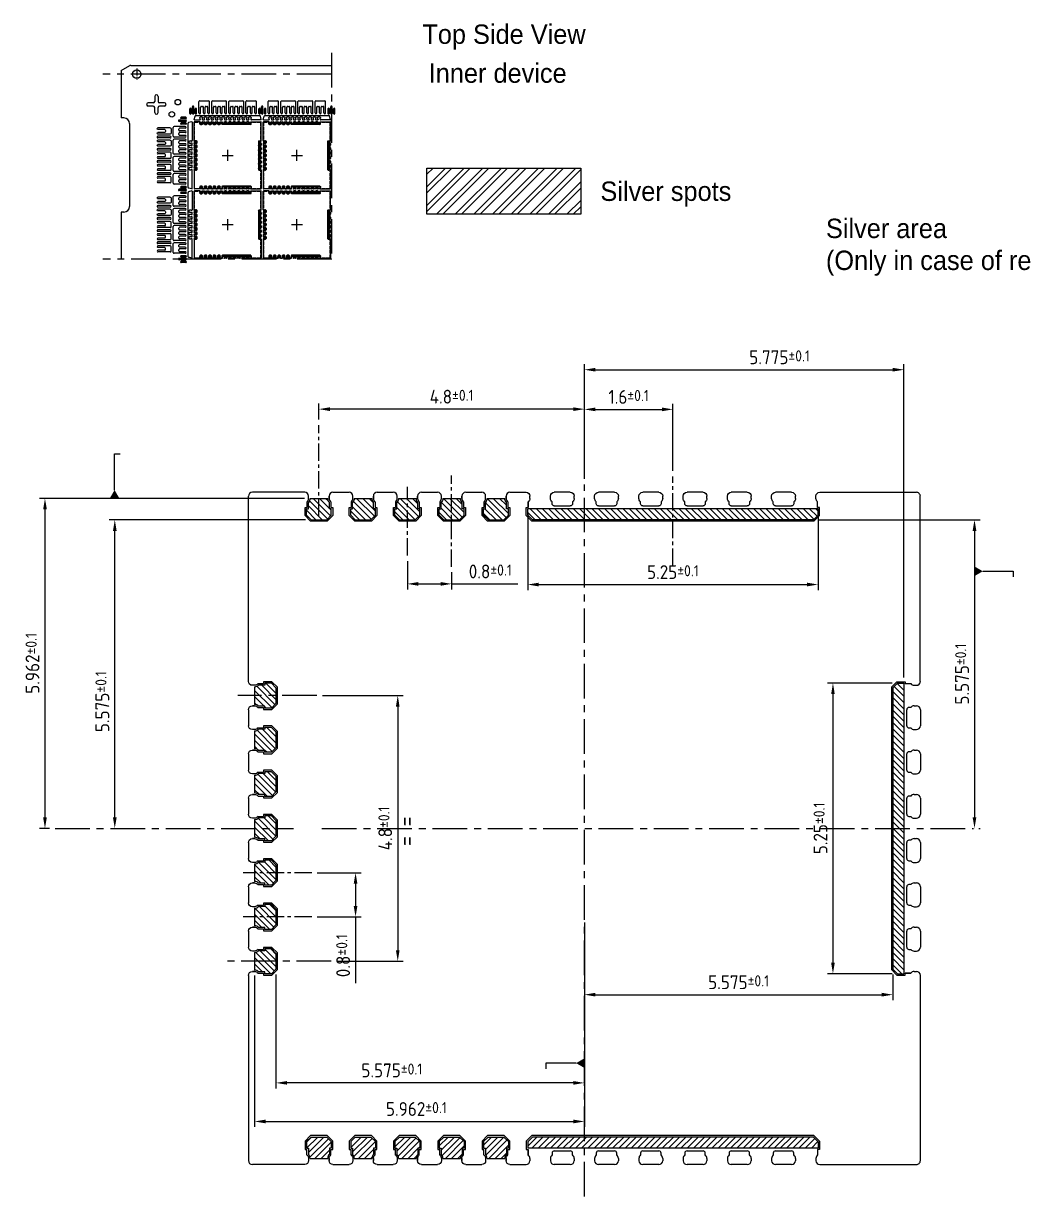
# Model space of a CAD drawing. Extents: x 1080 to 1444, y -13 to 207.
# Drawn here: x 1079.6 to 1260.4, y -13 to 198.9 of the extents above; entities that cross this region are included whole.
import ezdxf
from ezdxf import colors
from ezdxf.entities.mleader import LeaderData, LeaderLine
from ezdxf.math import Vec2, Vec3

# ---------------------------------------------------------------- set-up
doc = ezdxf.new("R2010")
doc.units = 0
for name, pattern in [('AM_ISO02W050', [7.5, 6, -1.5]), ('AXES', [2, 1.25, -0.25, 0.25, -0.25]), ('CONTINU', [0])]:
    doc.linetypes.add(name, pattern=pattern)
for name, color, linetype, lineweight in [('AXIS', 4, 'AXES', 25), ('DIMENSIONS', 3, 'Continuous', 25), ('NOTES', 6, 'CONTINU', 25)]:
    doc.layers.add(name, color=color, linetype=linetype, lineweight=lineweight)
for name, color, linetype in [('bottom leadframe', 7, 'Continuous'), ('leadframe', 7, 'Continuous'), ('mold cavity', 45, 'Continuous'), ('Outline', 6, 'AM_ISO02W050'), ('silver', 9, 'Continuous'), ('top leadframe', 5, 'Continuous')]:
    doc.layers.add(name, color=color, linetype=linetype)
doc.styles.get("Standard").update_dxf_attribs({"font": 'ISOCP.SHX', "bigfont": 'bigfont.shx'})
doc.dimstyles.new('ST standard$0', dxfattribs={"dimtxt": 2.5, "dimasz": 2, "dimexe": 1, "dimexo": 1, "dimgap": 1, "dimtad": 1, "dimdec": 3, "dimdsep": 46, "dimtxsty": 'STANDARD', "dimcen": 0, "dimclrd": 3, "dimclre": 3, "dimclrt": 1, "dimadec": 0, "dimazin": 2, "dimtol": 1, "dimtp": 0.1, "dimtm": 0.1, "dimtfac": 0.8, "dimtdec": 3, "dimtmove": 0, "dimatfit": 3, "dimfxl": 1, "dimtolj": 2, "dimlwd": -1, "dimlwe": -1, "dimarcsym": 1})

# ---------------------------------------------------------------- blocks, each defined once
blk = doc.blocks.new('*D11')
at = {"layer": 'Defpoints', "color": 0, "ltscale": 50, "transparency": 16777216}
for p in [(1222.4, 109.23), (1251.31, 53.48), (1251.52, 53.48)]:
    blk.add_point(p, dxfattribs=at)
at = {"layer": 'DIMENSIONS', "color": 3, "linetype": 'ByBlock', "ltscale": 50, "transparency": 16777216}
for p, q in [((1223.4, 109.23), (1252.52, 109.23)), ((1252.31, 53.48), (1252.52, 53.48))]:
    blk.add_line(p, q, dxfattribs=at)
at = {"layer": 'DIMENSIONS', "color": 3, "ltscale": 50, "transparency": 16777216}
blk.add_line((1251.52, 107.23), (1251.52, 55.48), dxfattribs=at)
for points in [[(1251.18, 107.23), (1251.85, 107.23), (1251.52, 109.23)], [(1251.18, 55.48), (1251.85, 55.48), (1251.52, 53.48)]]:
    blk.add_solid(points, dxfattribs=at)
at = {"layer": 'DIMENSIONS', "color": 1, "ltscale": 50, "transparency": 16777216, "insert": (1249.27, 81.35), "char_height": 2.5, "attachment_point": 5, "rotation": 90}
blk.add_mtext('\\A2;5.575{\\H2;±0.1}', dxfattribs=at)
blk = doc.blocks.new('*D12')
at = {"layer": 'Defpoints', "color": 0, "ltscale": 50, "transparency": 16777216}
for p in [(1096.11, 109.23), (1131.58, 109.23), (1096.11, 53.48)]:
    blk.add_point(p, dxfattribs=at)
at = {"layer": 'DIMENSIONS', "color": 3, "linetype": 'ByBlock', "ltscale": 50, "transparency": 16777216}
blk.add_line((1130.58, 109.23), (1095.11, 109.23), dxfattribs=at)
at = {"layer": 'DIMENSIONS', "color": 3, "ltscale": 50, "transparency": 16777216}
blk.add_line((1096.11, 55.48), (1096.11, 107.23), dxfattribs=at)
for points in [[(1095.78, 107.23), (1096.45, 107.23), (1096.11, 109.23)], [(1095.78, 55.48), (1096.45, 55.48), (1096.11, 53.48)]]:
    blk.add_solid(points, dxfattribs=at)
at = {"layer": 'DIMENSIONS', "color": 1, "ltscale": 50, "transparency": 16777216, "insert": (1093.86, 76.38), "char_height": 2.5, "attachment_point": 5, "rotation": 90}
blk.add_mtext('\\A2;5.575{\\H2;±0.1}', dxfattribs=at)
blk = doc.blocks.new('*D13')
at = {"layer": 'Defpoints', "color": 0, "ltscale": 50, "transparency": 16777216}
for p in [(1238.75, 136.34), (1181, 115.61), (1238.75, 79.73)]:
    blk.add_point(p, dxfattribs=at)
at = {"layer": 'DIMENSIONS', "color": 3, "linetype": 'ByBlock', "ltscale": 50, "transparency": 16777216}
for p, q in [((1181, 116.61), (1181, 137.34)), ((1238.75, 80.73), (1238.75, 137.34))]:
    blk.add_line(p, q, dxfattribs=at)
at = {"layer": 'DIMENSIONS', "color": 3, "ltscale": 50, "transparency": 16777216}
blk.add_line((1183, 136.34), (1236.75, 136.34), dxfattribs=at)
for points in [[(1183, 136.68), (1183, 136.01), (1181, 136.34)], [(1236.75, 136.68), (1236.75, 136.01), (1238.75, 136.34)]]:
    blk.add_solid(points, dxfattribs=at)
at = {"layer": 'DIMENSIONS', "color": 1, "ltscale": 50, "transparency": 16777216, "insert": (1216.28, 138.59), "char_height": 2.5, "attachment_point": 5}
blk.add_mtext('\\A2;5.775{\\H2;±0.1}', dxfattribs=at)
blk = doc.blocks.new('*D14')
at = {"layer": 'Defpoints', "color": 0, "ltscale": 50, "transparency": 16777216}
for p in [(1133, 129.22), (1133, 126.33), (1181, 115.61)]:
    blk.add_point(p, dxfattribs=at)
at = {"layer": 'DIMENSIONS', "color": 3, "linetype": 'ByBlock', "ltscale": 50, "transparency": 16777216}
for p, q in [((1133, 127.33), (1133, 130.22)), ((1181, 116.61), (1181, 130.22))]:
    blk.add_line(p, q, dxfattribs=at)
at = {"layer": 'DIMENSIONS', "color": 3, "ltscale": 50, "transparency": 16777216}
blk.add_line((1179, 129.22), (1135, 129.22), dxfattribs=at)
for points in [[(1135, 129.55), (1135, 128.88), (1133, 129.22)], [(1179, 129.55), (1179, 128.88), (1181, 129.22)]]:
    blk.add_solid(points, dxfattribs=at)
at = {"layer": 'DIMENSIONS', "color": 1, "ltscale": 50, "transparency": 16777216, "insert": (1157, 131.47), "char_height": 2.5, "attachment_point": 5}
blk.add_mtext('\\A2;4.8{\\H2;±0.1}', dxfattribs=at)
blk = doc.blocks.new('*D15')
at = {"layer": 'Defpoints', "color": 0, "ltscale": 50, "transparency": 16777216}
for p in [(1121.38, 27.88), (1181, 26.01), (1181, 0.54)]:
    blk.add_point(p, dxfattribs=at)
at = {"layer": 'DIMENSIONS', "color": 3, "linetype": 'ByBlock', "ltscale": 50, "transparency": 16777216}
for p, q in [((1121.38, 26.88), (1121.38, -0.46)), ((1181, 25.01), (1181, -0.46))]:
    blk.add_line(p, q, dxfattribs=at)
at = {"layer": 'DIMENSIONS', "color": 3, "ltscale": 50, "transparency": 16777216}
blk.add_line((1123.38, 0.54), (1179, 0.54), dxfattribs=at)
for points in [[(1123.38, 0.87), (1123.38, 0.2), (1121.38, 0.54)], [(1179, 0.87), (1179, 0.2), (1181, 0.54)]]:
    blk.add_solid(points, dxfattribs=at)
at = {"layer": 'DIMENSIONS', "color": 1, "ltscale": 50, "transparency": 16777216, "insert": (1150.63, 2.79), "char_height": 2.5, "attachment_point": 5}
blk.add_mtext('\\A2;5.962{\\H2;±0.1}', dxfattribs=at)
blk = doc.blocks.new('*D16')
at = {"layer": 'Defpoints', "color": 0, "ltscale": 50, "transparency": 16777216}
for p in [(1132.63, 77.48), (1135.23, 29.48), (1147.26, 29.48)]:
    blk.add_point(p, dxfattribs=at)
at = {"layer": 'DIMENSIONS', "color": 3, "linetype": 'ByBlock', "ltscale": 50, "transparency": 16777216}
for p, q in [((1133.63, 77.48), (1148.26, 77.48)), ((1136.23, 29.48), (1148.26, 29.48))]:
    blk.add_line(p, q, dxfattribs=at)
at = {"layer": 'DIMENSIONS', "color": 3, "ltscale": 50, "transparency": 16777216}
blk.add_line((1147.26, 75.48), (1147.26, 31.48), dxfattribs=at)
for points in [[(1146.93, 75.48), (1147.59, 75.48), (1147.26, 77.48)], [(1146.93, 31.48), (1147.59, 31.48), (1147.26, 29.48)]]:
    blk.add_solid(points, dxfattribs=at)
at = {"layer": 'DIMENSIONS', "color": 1, "ltscale": 50, "transparency": 16777216, "insert": (1145.01, 53.48), "char_height": 2.5, "attachment_point": 5, "rotation": 90}
blk.add_mtext('\\A2;4.8{\\H2;±0.1}', dxfattribs=at)
blk = doc.blocks.new('_DatumFilled')
at = {"color": 0, "linetype": 'ByBlock'}
blk.add_solid([(0, 0.58), (-1, 0), (0, -0.58)], dxfattribs=at)
blk = doc.blocks.new('*D20')
at = {"layer": 'Defpoints', "color": 0, "ltscale": 50, "transparency": 16777216}
for p in [(1125.25, 28.06), (1181, 29.5), (1125.25, 7.51)]:
    blk.add_point(p, dxfattribs=at)
at = {"layer": 'DIMENSIONS', "color": 3, "linetype": 'ByBlock', "ltscale": 50, "transparency": 16777216}
for p, q in [((1181, 28.5), (1181, 6.51)), ((1125.25, 27.06), (1125.25, 6.51))]:
    blk.add_line(p, q, dxfattribs=at)
at = {"layer": 'DIMENSIONS', "color": 3, "ltscale": 50, "transparency": 16777216}
blk.add_line((1179, 7.51), (1127.25, 7.51), dxfattribs=at)
for points in [[(1127.25, 7.84), (1127.25, 7.18), (1125.25, 7.51)], [(1179, 7.84), (1179, 7.18), (1181, 7.51)]]:
    blk.add_solid(points, dxfattribs=at)
at = {"layer": 'DIMENSIONS', "color": 1, "ltscale": 50, "transparency": 16777216, "insert": (1146.19, 9.76), "char_height": 2.5, "attachment_point": 5}
blk.add_mtext('\\A2;5.575{\\H2;±0.1}', dxfattribs=at)
blk = doc.blocks.new('*D21')
at = {"layer": 'Defpoints', "color": 0, "ltscale": 50, "transparency": 16777216}
for p in [(1170.75, 111.23), (1223.25, 111.23), (1223.25, 97.53)]:
    blk.add_point(p, dxfattribs=at)
at = {"layer": 'DIMENSIONS', "color": 3, "linetype": 'ByBlock', "ltscale": 50, "transparency": 16777216}
for p, q in [((1170.75, 110.23), (1170.75, 96.53)), ((1223.25, 110.23), (1223.25, 96.53))]:
    blk.add_line(p, q, dxfattribs=at)
at = {"layer": 'DIMENSIONS', "color": 3, "ltscale": 50, "transparency": 16777216}
blk.add_line((1172.75, 97.53), (1221.25, 97.53), dxfattribs=at)
for points in [[(1172.75, 97.87), (1172.75, 97.2), (1170.75, 97.53)], [(1221.25, 97.87), (1221.25, 97.2), (1223.25, 97.53)]]:
    blk.add_solid(points, dxfattribs=at)
at = {"layer": 'DIMENSIONS', "color": 1, "ltscale": 50, "transparency": 16777216, "insert": (1197, 99.78), "char_height": 2.5, "attachment_point": 5}
blk.add_mtext('\\A2;5.25{\\H2;±0.1}', dxfattribs=at)
blk = doc.blocks.new('*D22')
at = {"layer": 'Defpoints', "color": 0, "ltscale": 50, "transparency": 16777216}
for p in [(1197, 129.18), (1181, 126.98), (1197, 117.05)]:
    blk.add_point(p, dxfattribs=at)
at = {"layer": 'DIMENSIONS', "color": 3, "linetype": 'ByBlock', "ltscale": 50, "transparency": 16777216}
for p, q in [((1181, 127.98), (1181, 130.18)), ((1197, 118.05), (1197, 130.18))]:
    blk.add_line(p, q, dxfattribs=at)
at = {"layer": 'DIMENSIONS', "color": 3, "ltscale": 50, "transparency": 16777216}
blk.add_line((1183, 129.18), (1195, 129.18), dxfattribs=at)
for points in [[(1183, 129.51), (1183, 128.84), (1181, 129.18)], [(1195, 129.51), (1195, 128.84), (1197, 129.18)]]:
    blk.add_solid(points, dxfattribs=at)
at = {"layer": 'DIMENSIONS', "color": 1, "ltscale": 50, "transparency": 16777216, "insert": (1189, 131.43), "char_height": 2.5, "attachment_point": 5}
blk.add_mtext('\\A2;1.6{\\H2;±0.1}', dxfattribs=at)
blk = doc.blocks.new('*D23')
at = {"layer": 'Defpoints', "color": 0, "ltscale": 50, "transparency": 16777216}
for p in [(1149, 102.77), (1157, 100.74), (1157, 97.65)]:
    blk.add_point(p, dxfattribs=at)
at = {"layer": 'DIMENSIONS', "color": 3, "linetype": 'ByBlock', "ltscale": 50, "transparency": 16777216}
for p, q in [((1149, 101.77), (1149, 96.65)), ((1157, 99.74), (1157, 96.65))]:
    blk.add_line(p, q, dxfattribs=at)
at = {"layer": 'DIMENSIONS', "color": 3, "ltscale": 50, "transparency": 16777216}
for p, q in [((1151, 97.65), (1155, 97.65)), ((1157, 97.65), (1168.98, 97.65))]:
    blk.add_line(p, q, dxfattribs=at)
for points in [[(1151, 97.99), (1151, 97.32), (1149, 97.65)], [(1155, 97.99), (1155, 97.32), (1157, 97.65)]]:
    blk.add_solid(points, dxfattribs=at)
at = {"layer": 'DIMENSIONS', "color": 1, "ltscale": 50, "transparency": 16777216, "insert": (1163.99, 99.9), "char_height": 2.5, "attachment_point": 5}
blk.add_mtext('\\A2;0.8{\\H2;±0.1}', dxfattribs=at)
blk = doc.blocks.new('*D24')
at = {"layer": 'Defpoints', "color": 0, "ltscale": 50, "transparency": 16777216}
for p in [(1131.71, 45.48), (1131.71, 37.48), (1139.64, 37.48)]:
    blk.add_point(p, dxfattribs=at)
at = {"layer": 'DIMENSIONS', "color": 3, "linetype": 'ByBlock', "ltscale": 50, "transparency": 16777216}
for p, q in [((1132.71, 45.48), (1140.64, 45.48)), ((1132.71, 37.48), (1140.64, 37.48))]:
    blk.add_line(p, q, dxfattribs=at)
at = {"layer": 'DIMENSIONS', "color": 3, "ltscale": 50, "transparency": 16777216}
for p, q in [((1139.64, 43.48), (1139.64, 39.48)), ((1139.64, 37.48), (1139.64, 25.5))]:
    blk.add_line(p, q, dxfattribs=at)
for points in [[(1139.3, 43.48), (1139.97, 43.48), (1139.64, 45.48)], [(1139.3, 39.48), (1139.97, 39.48), (1139.64, 37.48)]]:
    blk.add_solid(points, dxfattribs=at)
at = {"layer": 'DIMENSIONS', "color": 1, "ltscale": 50, "transparency": 16777216, "insert": (1137.39, 30.49), "char_height": 2.5, "attachment_point": 5, "rotation": 90}
blk.add_mtext('\\A2;0.8{\\H2;±0.1}', dxfattribs=at)
blk = doc.blocks.new('top fiducial')
at = {"layer": 'top leadframe', "ltscale": 50}
for p, q in [((1.16, 0.12), (-0.06, 0.12)), ((1.16, 0.62), (0.34, 0.62)), ((1.16, 0.38), (0.34, 0.38)), ((1.16, -0.12), (-0.06, -0.12)), ((1.16, -0.38), (0.34, -0.38)), ((1.16, -0.62), (0.34, -0.62))]:
    blk.add_line(p, q, dxfattribs=at)
for centre, start, end in [((-0.06, 0), 90, 270), ((0.34, 0.5), 90, 270), ((1.16, 0.5), 270, 90), ((1.16, 0), 270, 90), ((0.34, -0.5), 90, 270), ((1.16, -0.5), 270, 90)]:
    blk.add_arc(centre, 0.125, start, end, dxfattribs=at)
blk = doc.blocks.new('12x12 outline')
at = {"layer": 'AXIS', "ltscale": 50}
for p, q in [((0, -1.05), (0, 0.95)), ((-1, -0.05), (1, -0.05))]:
    blk.add_line(p, q, dxfattribs=at)
at = {"layer": 'Outline', "ltscale": 0.1}
for p, q in [((-6, -6.05), (-6, 5.95)), ((-6, 5.95), (6, 5.95)), ((6, -6.05), (6, 5.95)), ((-6, -6.05), (6, -6.05))]:
    blk.add_line(p, q, dxfattribs=at)
at = {"layer": 'top leadframe', "ltscale": 50}
blk.add_line((0, -0.05), (0, -0.05), dxfattribs=at)
blk = doc.blocks.new('external slots vertical A')
at = {"layer": 'top leadframe'}
for p, q in [((0, -1.2), (0, 1.2)), ((2.17, 1.35), (0.15, 1.35)), ((1, 0.7), (1, 0.9)), ((1, -0.1), (1, 0.1)), ((2.17, 1.05), (1.15, 1.05)), ((2.17, 0.55), (1.15, 0.55)), ((2.17, 0.25), (1.15, 0.25)), ((2.17, -1.35), (0.15, -1.35)), ((1, -0.9), (1, -0.7)), ((2.17, -0.25), (1.15, -0.25)), ((2.17, -0.55), (1.15, -0.55)), ((2.17, -1.05), (1.15, -1.05))]:
    blk.add_line(p, q, dxfattribs=at)
for centre, start, end in [((0.15, 1.2), 90, 180), ((1.15, 0.9), 90, 180), ((1.15, 0.7), 180, 270), ((1.15, 0.1), 90, 180), ((2.17, 1.2), 270, 90), ((2.17, 0.4), 270, 90), ((0.15, -1.2), 180, 270), ((1.15, -0.1), 180, 270), ((1.15, -0.7), 90, 180), ((1.15, -0.9), 180, 270), ((2.17, -0.4), 270, 90), ((2.17, -1.2), 270, 90)]:
    blk.add_arc(centre, 0.15, start, end, dxfattribs=at)
blk = doc.blocks.new('lead top horizhontal small')
at = {"layer": 'top leadframe'}
for p, q in [((-0.8, 0), (0.8, 0)), ((-0.95, -2.175), (-0.95, -0.15)), ((-0.65, -2.175), (-0.65, -1.15)), ((-0.5, -1), (-0.3, -1)), ((-0.15, -2.175), (-0.15, -1.15)), ((0.15, -2.175), (0.15, -1.15)), ((0.3, -1), (0.5, -1)), ((0.65, -2.175), (0.65, -1.15)), ((0.95, -2.175), (0.95, -0.15))]:
    blk.add_line(p, q, dxfattribs=at)
for centre, start, end in [((-0.8, -0.15), 90, 180), ((0.8, -0.15), 0, 90), ((-0.5, -1.15), 90, 180), ((-0.3, -1.15), 360, 90), ((0.3, -1.15), 90, 180), ((0.5, -1.15), 0, 90), ((-0.8, -2.175), 180, 0), ((0, -2.175), 180, 0), ((0.8, -2.175), 180, 0)]:
    blk.add_arc(centre, 0.15, start, end, dxfattribs=at)
blk = doc.blocks.new('lead top horizhontal new A')
at = {"layer": 'leadframe', "xscale": -1, "rotation": 180}
for p in [(-29.5, 6.7), (-21, 6.7)]:
    blk.add_blockref('lead top horizhontal small', p, dxfattribs=at)
at = {"layer": 'top leadframe', "ltscale": 50, "xscale": -1, "rotation": 270}
for p in [(-26.8, 6.7), (-23.7, 6.7)]:
    blk.add_blockref('external slots vertical A', p, dxfattribs=at)
blk = doc.blocks.new('lead top new 1')
at = {"layer": 'top leadframe', "ltscale": 50}
for p, q in [((0.01, 0.42), (0.11, 0.52)), ((0.01, 0.27), (0.01, 0.42)), ((0.05, 0.27), (0.01, 0.27)), ((0.05, 0.17), (0.05, 0.27)), ((0.08, 0.11), (0.08, 0.08)), ((0.11, 0.52), (0.41, 0.52)), ((0.41, 0.52), (0.51, 0.42)), ((0.45, 0.11), (0.45, 0.08)), ((0.48, 0.17), (0.48, 0.27)), ((0.51, 0.27), (0.48, 0.27)), ((0.51, 0.42), (0.51, 0.27))]:
    blk.add_line(p, q, dxfattribs=at)
for centre, start, end in [((0, 0.08), 270, 0), ((0, 0.11), 0, 51.3178), ((0.53, 0.11), 128.6822, 180), ((0.53, 0.08), 180, 270)]:
    blk.add_arc(centre, 0.08, start, end, dxfattribs=at)
blk = doc.blocks.new('lead top horizhontal 12x12')
at = {"layer": 'top leadframe', "ltscale": 50}
for p, q in [((-5.81, 0), (5.81, 0)), ((-6.02, -0.75), (-5.06, -0.75)), ((-4.53, -0.75), (-4.26, -0.75)), ((-3.73, -0.75), (-3.46, -0.75)), ((-2.93, -0.75), (-2.66, -0.75)), ((-2.13, -0.75), (-1.86, -0.75)), ((-1.33, -0.75), (-1.06, -0.75)), ((-0.53, -0.75), (-0.26, -0.75)), ((0.27, -0.75), (0.54, -0.75)), ((1.07, -0.75), (1.34, -0.75)), ((1.87, -0.75), (2.14, -0.75)), ((2.67, -0.75), (2.94, -0.75)), ((3.47, -0.75), (3.74, -0.75)), ((6.02, -0.75), (4.27, -0.75))]:
    blk.add_line(p, q, dxfattribs=at)
at = {"layer": 'top leadframe'}
for p, q in [((-6.07, -0.68), (-5.91, -0.07)), ((6.07, -0.68), (5.91, -0.07))]:
    blk.add_line(p, q, dxfattribs=at)
for centre, radius, start, end in [((-5.81, -0.1), 0.1, 90, 165), ((5.81, -0.1), 0.1, 15, 90), ((-6.02, -0.7), 0.05, 165, 270), ((6.02, -0.7), 0.05, 270, 15)]:
    blk.add_arc(centre, radius, start, end, dxfattribs=at)
at = {"layer": 'leadframe', "ltscale": 50}
for p in [(-5.06, -0.75), (-4.26, -0.75)]:
    blk.add_blockref('lead top new 1', p, dxfattribs=at)
at = {"layer": 'top leadframe', "ltscale": 50}
for p in [(-3.46, -0.75), (-2.66, -0.75), (-1.86, -0.75), (-1.06, -0.75), (-0.26, -0.75), (0.54, -0.75), (1.34, -0.75), (2.14, -0.75), (2.94, -0.75), (3.74, -0.75)]:
    blk.add_blockref('lead top new 1', p, dxfattribs=at)
blk = doc.blocks.new('external slots vertical B')
at = {"layer": 'NOTES'}
blk.add_line((-0.15, 0.55), (-2.375, 0.55), dxfattribs=at)
at = {"layer": 'top leadframe'}
for p, q in [((-0.15, 0.55), (-2.375, 0.55)), ((-1.15, 0.25), (-2.375, 0.25)), ((-1, -0.1), (-1, 0.1)), ((0, -0.4), (0, 0.4)), ((-1.15, -0.25), (-2.375, -0.25)), ((-0.15, -0.55), (-2.375, -0.55))]:
    blk.add_line(p, q, dxfattribs=at)
for centre, start, end in [((-2.375, 0.4), 90, 270), ((-1.15, 0.1), 0, 90), ((-0.15, 0.4), 0, 90), ((-2.375, -0.4), 90, 270), ((-1.15, -0.1), 270, 0), ((-0.15, -0.4), 270, 0)]:
    blk.add_arc(centre, 0.15, start, end, dxfattribs=at)
blk = doc.blocks.new('external slots vertical C')
at = {"layer": 'top leadframe'}
for p, q in [((-0.15, 0.19), (-2.38, 0.19)), ((-0.15, -0.11), (-2.38, -0.11))]:
    blk.add_line(p, q, dxfattribs=at)
for centre, start, end in [((-2.38, 0.04), 90, 270), ((-0.15, 0.04), 270, 90)]:
    blk.add_arc(centre, 0.15, start, end, dxfattribs=at)
blk = doc.blocks.new('external slots vertical')
at = {"layer": 'AXIS', "xscale": -1, "rotation": 180}
for p in [(-37.79, 124.5), (-37.79, 122.3)]:
    blk.add_blockref('external slots vertical B', p, dxfattribs=at)
at = {"layer": 'AXIS'}
for name, p in [('external slots vertical C', (-37.79, 123.36)), ('external slots vertical A', (-37.39, 121.65)), ('external slots vertical C', (-37.79, 121.16)), ('external slots vertical B', (-37.79, 120.1)), ('external slots vertical C', (-37.79, 118.96)), ('external slots vertical A', (-37.39, 118.55)), ('external slots vertical B', (-37.79, 117.9)), ('external slots vertical C', (-37.79, 116.76)), ('external slots vertical B', (-37.79, 115.7))]:
    blk.add_blockref(name, p, dxfattribs=at)
at = {"layer": 'leadframe', "ltscale": 50, "rotation": 90}
for p in [(-37.39, 124.35), (-37.39, 115.85)]:
    blk.add_blockref('lead top horizhontal small', p, dxfattribs=at)
blk = doc.blocks.new('leadframe top 12x12 vertical')
at = {"layer": 'top leadframe', "ltscale": 50}
for p, q in [((0, -5.81), (0, 5.81)), ((0.75, 6.02), (0.75, 2.67)), ((0.75, 1.87), (0.75, 2.14)), ((0.75, 1.07), (0.75, 1.34)), ((0.75, 0.27), (0.75, 0.54)), ((0.75, -0.53), (0.75, -0.26)), ((0.75, -1.33), (0.75, -1.06)), ((0.75, -2.13), (0.75, -1.86)), ((0.75, -6.02), (0.75, -2.66))]:
    blk.add_line(p, q, dxfattribs=at)
at = {"layer": 'top leadframe'}
for p, q in [((0.68, 6.07), (0.07, 5.91)), ((0.68, -6.07), (0.07, -5.91))]:
    blk.add_line(p, q, dxfattribs=at)
for centre, radius, start, end in [((0.1, 5.81), 0.1, 105, 180), ((0.7, 6.02), 0.05, 0, 105), ((0.1, -5.81), 0.1, 180, 255), ((0.7, -6.02), 0.05, 255, 360)]:
    blk.add_arc(centre, radius, start, end, dxfattribs=at)
at = {"layer": 'top leadframe', "ltscale": 50, "rotation": 90.00000000000003}
for p in [(0.75, 2.14), (0.75, 1.34), (0.75, 0.54), (0.75, -0.26), (0.75, -1.06), (0.75, -1.86), (0.75, -2.66)]:
    blk.add_blockref('lead top new 1', p, dxfattribs=at)
blk = doc.blocks.new('lead top new 1 hor')
at = {"layer": 'bottom leadframe', "ltscale": 50}
for p, q in [((-0.072, 0.08), (-0.111, 0.08)), ((-0.111, 0.08), (-0.08, 0.08))]:
    blk.add_line(p, q, dxfattribs=at)
blk.add_arc((-0.111, 0), 0.08, 90, 141.3178, dxfattribs=at)
at = {"layer": 'top leadframe', "ltscale": 50}
for p, q in [((-0.523, 0.415), (-0.423, 0.515)), ((-0.423, 0.515), (-0.273, 0.515)), ((-0.273, 0.515), (-0.273, 0.48)), ((-0.173, 0.48), (-0.273, 0.48)), ((-0.111, 0.45), (-0.071, 0.45)), ((-0.523, 0.115), (-0.523, 0.415)), ((-0.423, 0.015), (-0.523, 0.115)), ((-0.273, 0.015), (-0.423, 0.015)), ((-0.173, 0.05), (-0.273, 0.05)), ((-0.273, 0.05), (-0.273, 0.015)), ((-0.111, 0.08), (-0.071, 0.08))]:
    blk.add_line(p, q, dxfattribs=at)
for centre, radius, start, end in [((-0.111, 0.53), 0.08, 218.6822, 270), ((-0.071, 0.52), 0.07, 270, 0), ((-0.111, 0), 0.08, 90, 141.3178), ((-0.071, 0.01), 0.07, 0, 90)]:
    blk.add_arc(centre, radius, start, end, dxfattribs=at)
blk = doc.blocks.new('silver on lead')
at = {"layer": 'silver', "ltscale": 50}
h = blk.add_hatch(dxfattribs=at)
h.set_pattern_fill('ANSI31', color=256, scale=0.025)
h.set_pattern_definition([(45, (1182.793325, -72.55297), (-0.056126601, 0.056126601), [])])
h.paths.add_polyline_path([(0.225, -0.108), (0.142, -0.025), (-0.142, -0.025), (-0.225, -0.108), (-0.225, -0.225), (-0.19, -0.225), (-0.19, -0.339, -0.196262), (-0.16, -0.412), (0.16, -0.412, -0.196262), (0.19, -0.339), (0.19, -0.225), (0.225, -0.225)])
for p, q in [((-0.142, -0.025), (-0.225, -0.108)), ((-0.225, -0.108), (-0.225, -0.225)), ((-0.142, -0.025), (0.142, -0.025)), ((0.142, -0.025), (0.225, -0.108)), ((0.225, -0.108), (0.225, -0.225)), ((-0.225, -0.225), (-0.19, -0.225)), ((-0.19, -0.225), (-0.19, -0.339)), ((-0.16, -0.412), (0.16, -0.412)), ((0.225, -0.225), (0.19, -0.225)), ((0.19, -0.225), (0.19, -0.339))]:
    blk.add_line(p, q, dxfattribs=at)
for centre, start, end in [((-0.265, -0.412), 0, 44.4153), ((0.265, -0.412), 135.5847, 180)]:
    blk.add_arc(centre, 0.105, start, end, dxfattribs=at)
blk = doc.blocks.new('power bar')
at = {"layer": 'leadframe', "ltscale": 50}
h = blk.add_hatch(dxfattribs=at)
h.set_pattern_fill('ANSI31', color=256, scale=0.025)
h.set_pattern_definition([(45, (178.85192, -110.24927), (-0.0561266, 0.0561266), [])])
h.paths.add_polyline_path([(2.625, -0.11), (2.54, -0.025), (-2.54, -0.025), (-2.625, -0.11), (-2.625, -0.225), (2.625, -0.225)])
for p, q in [((-2.54, -0.025), (-2.625, -0.11)), ((-2.625, -0.11), (-2.625, -0.225)), ((2.54, -0.025), (-2.54, -0.025)), ((2.54, -0.025), (2.625, -0.11)), ((2.625, -0.11), (2.625, -0.225)), ((2.625, -0.225), (-2.625, -0.225))]:
    blk.add_line(p, q, dxfattribs=at)
at = {"layer": 'top leadframe', "ltscale": 50}
for p, q in [((-2.55, 0), (-2.65, -0.1)), ((2.55, 0), (-2.55, 0)), ((2.55, 0), (2.65, -0.1)), ((-2.65, -0.1), (-2.65, -0.25)), ((2.65, -0.1), (2.65, -0.25)), ((-2.65, -0.25), (-2.615, -0.25)), ((-2.65, -0.25), (-2.615, -0.25)), ((-2.65, -0.25), (-2.615, -0.25)), ((-2.615, -0.35), (-2.615, -0.25)), ((-2.615, -0.25), (-2.615, -0.35)), ((-2.585, -0.412, 0), (-2.585, -0.443, 0)), ((-2.585, -0.412), (-2.585, -0.453)), ((-2.215, -0.413), (-2.215, -0.453)), ((-2.185, -0.316), (-2.185, -0.35)), ((-2.145, -0.276), (-1.855, -0.276)), ((-1.815, -0.35), (-1.815, -0.316)), ((-1.785, -0.412, 0), (-1.785, -0.443, 0)), ((-1.785, -0.413), (-1.785, -0.453)), ((-1.415, -0.413), (-1.415, -0.453)), ((-1.385, -0.316), (-1.385, -0.35)), ((-1.345, -0.276), (-1.055, -0.276)), ((-1.015, -0.35), (-1.015, -0.316)), ((-0.985, -0.412, 0), (-0.985, -0.443, 0)), ((-0.985, -0.413), (-0.985, -0.453)), ((-0.615, -0.413), (-0.615, -0.453)), ((-0.585, -0.316), (-0.585, -0.35)), ((-0.545, -0.276), (-0.255, -0.276)), ((-0.215, -0.35), (-0.215, -0.316)), ((-0.185, -0.412, 0), (-0.185, -0.443, 0)), ((-0.185, -0.413), (-0.185, -0.453)), ((0.185, -0.413), (0.185, -0.453)), ((0.215, -0.316), (0.215, -0.35)), ((0.255, -0.276), (0.545, -0.276)), ((0.585, -0.35), (0.585, -0.316)), ((0.615, -0.412, 0), (0.615, -0.443, 0)), ((0.615, -0.413), (0.615, -0.453)), ((0.985, -0.413), (0.985, -0.453)), ((1.015, -0.316), (1.015, -0.35)), ((1.055, -0.276), (1.345, -0.276)), ((1.385, -0.35), (1.385, -0.316)), ((1.415, -0.412, 0), (1.415, -0.443, 0)), ((1.415, -0.413), (1.415, -0.453)), ((1.785, -0.413), (1.785, -0.453)), ((1.815, -0.316), (1.815, -0.35)), ((1.855, -0.276), (2.145, -0.276)), ((2.185, -0.35), (2.185, -0.316)), ((2.215, -0.412, 0), (2.215, -0.443, 0)), ((2.215, -0.413), (2.215, -0.453)), ((2.585, -0.412), (2.585, -0.453, 0)), ((2.65, -0.25), (2.615, -0.25)), ((2.65, -0.25), (2.615, -0.25)), ((2.615, -0.25), (2.615, -0.35)), ((-1.855, -0.523), (-2.145, -0.523)), ((-1.055, -0.523), (-1.345, -0.523)), ((-0.255, -0.523), (-0.545, -0.523)), ((0.545, -0.523), (0.255, -0.523)), ((1.345, -0.523), (1.055, -0.523)), ((2.145, -0.523), (1.855, -0.523))]:
    blk.add_line(p, q, dxfattribs=at)
for centre, radius, start, end in [((-2.665, -0.412), 0.08, 0, 51.3178), ((-2.135, -0.412), 0.08, 128.6822, 180), ((-2.145, -0.316), 0.04, 90, 180), ((-1.855, -0.316), 0.04, 0, 90), ((-1.865, -0.412, 0), 0.08, 0, 51.3178), ((-1.335, -0.412), 0.08, 128.6822, 180), ((-1.345, -0.316), 0.04, 90, 180), ((-1.055, -0.316), 0.04, 0, 90), ((-1.065, -0.412, 0), 0.08, 0, 51.3178), ((-0.535, -0.412), 0.08, 128.6822, 180), ((-0.545, -0.316), 0.04, 90, 180), ((-0.255, -0.316), 0.04, 0, 90), ((-0.265, -0.412, 0), 0.08, 0, 51.3178), ((0.265, -0.412), 0.08, 128.6822, 180), ((0.255, -0.316), 0.04, 90, 180), ((0.545, -0.316), 0.04, 0, 90), ((0.535, -0.412, 0), 0.08, 0, 51.3178), ((1.065, -0.412), 0.08, 128.6822, 180), ((1.055, -0.316), 0.04, 90, 180), ((1.345, -0.316), 0.04, 0, 90), ((1.335, -0.412, 0), 0.08, 0, 51.3178), ((1.865, -0.412), 0.08, 128.6822, 180), ((1.855, -0.316), 0.04, 90, 180), ((2.145, -0.316), 0.04, 0, 90), ((2.135, -0.412, 0), 0.08, 0, 51.3178), ((2.665, -0.412), 0.08, 128.6822, 180), ((-2.655, -0.453), 0.07, 270, 0), ((-2.145, -0.453), 0.07, 180, 270), ((-1.855, -0.453), 0.07, 270, 0), ((-1.345, -0.453), 0.07, 180, 270), ((-1.055, -0.453), 0.07, 270, 0), ((-0.545, -0.453), 0.07, 180, 270), ((-0.255, -0.453), 0.07, 270, 0), ((0.255, -0.453), 0.07, 180, 270), ((0.545, -0.453), 0.07, 270, 0), ((1.055, -0.453), 0.07, 180, 270), ((1.345, -0.453), 0.07, 270, 0), ((1.855, -0.453), 0.07, 180, 270), ((2.145, -0.453), 0.07, 270, 0), ((2.655, -0.453), 0.07, 180, 270)]:
    blk.add_arc(centre, radius, start, end, dxfattribs=at)
blk = doc.blocks.new('leadframe top 12x12')
at = {"layer": 'top leadframe', "ltscale": 50}
for p, q in [((-6.073, 2.655), (-6.073, 6.001)), ((-5.055, 6.072), (-6.001, 6.072)), ((-4.545, 6.072), (-4.255, 6.072)), ((-3.745, 6.072), (-3.455, 6.072)), ((-2.945, 6.072), (-2.655, 6.072)), ((-2.145, 6.072), (-1.855, 6.072)), ((-1.345, 6.072), (-1.055, 6.072)), ((4.255, 6.072), (6, 6.072)), ((6.072, 2.655), (6.072, 6)), ((-6.073, 2.145), (-6.073, 1.855)), ((-6.073, 1.345), (-6.073, 1.055)), ((-6.073, 0.545), (-6.073, 0.255)), ((-6.073, -0.255), (-6.073, -0.545)), ((-6.073, -1.055), (-6.073, -1.345)), ((-6.073, -1.855), (-6.073, -2.145)), ((-6.073, -2.655), (-6.073, -6.001)), ((6.072, -2.655), (6.072, -6)), ((-5.055, -6.073), (-6.001, -6.073)), ((-4.545, -6.073), (-4.255, -6.073)), ((-3.745, -6.073), (-3.455, -6.073)), ((-2.945, -6.073), (-2.655, -6.073)), ((-2.145, -6.073), (-1.855, -6.073)), ((-1.345, -6.073), (-1.055, -6.073)), ((4.255, -6.073), (6, -6.073))]:
    blk.add_line(p, q, dxfattribs=at)
for centre, start, end in [((-6, 6), 90, 180), ((6, 6), 359.9691, 90.0309), ((-6, -6), 180, 270), ((6, -6), 269.9691, 0.0309)]:
    blk.add_arc(centre, 0.0725, start, end, dxfattribs=at)
at = {"layer": 'AXIS', "rotation": 90}
for p in [(-4.535, 6.073), (-3.735, 6.073), (-2.935, 6.073), (-2.135, 6.073), (-1.335, 6.073)]:
    blk.add_blockref('lead top new 1 hor', p, dxfattribs=at)
at = {"layer": 'AXIS', "xscale": -1}
for p in [(-6.073, 2.135), (-6.073, 1.335), (-6.073, 0.535), (-6.073, -0.265), (-6.073, -1.065), (-6.073, -1.865), (-6.073, -2.665)]:
    blk.add_blockref('lead top new 1 hor', p, dxfattribs=at)
at = {"layer": 'AXIS', "xscale": -1.000000000000003, "rotation": 90}
for p in [(-4.535, -6.073), (-3.735, -6.073), (-2.935, -6.073), (-2.135, -6.073), (-1.335, -6.073)]:
    blk.add_blockref('lead top new 1 hor', p, dxfattribs=at)
at = {"layer": 'silver', "xscale": -1, "rotation": 180}
for p in [(-4.8, 5.55), (-4, 5.55), (-3.2, 5.55), (-2.4, 5.55), (-1.6, 5.55)]:
    blk.add_blockref('silver on lead', p, dxfattribs=at)
at = {"layer": 'silver', "rotation": 270}
for p in [(-5.55, 2.4), (-5.55, 1.6), (-5.55, 0.8), (-5.55, 0), (-5.55, -0.8), (-5.55, -1.6), (-5.55, -2.4)]:
    blk.add_blockref('silver on lead', p, dxfattribs=at)
at = {"layer": 'silver'}
for p in [(-4.8, -5.55), (-4, -5.55), (-3.2, -5.55), (-2.4, -5.55), (-1.6, -5.55)]:
    blk.add_blockref('silver on lead', p, dxfattribs=at)
at = {"layer": 'top leadframe', "xscale": -1, "rotation": 180}
blk.add_blockref('power bar', (1.6, 5.55), dxfattribs=at)
at = {"layer": 'top leadframe', "rotation": 90}
blk.add_blockref('power bar', (5.55, 0), dxfattribs=at)
at = {"layer": 'top leadframe'}
blk.add_blockref('power bar', (1.6, -5.55), dxfattribs=at)
blk = doc.blocks.new('top external slot corner')
at = {"layer": 'top leadframe'}
for p, q in [((-0.55, -1.5125), (-1.4625, -1.5125)), ((-0.55, -2.1125), (-1.4625, -2.1125)), ((-0.3, -0.35), (-0.3, -1.2625)), ((0.3, -0.35), (0.3, -1.2625)), ((1.4625, -1.5125), (0.55, -1.5125)), ((1.4625, -2.1125), (0.55, -2.1125)), ((-0.3, -3.275), (-0.3, -2.3625)), ((0.3, -3.275), (0.3, -2.3625))]:
    blk.add_line(p, q, dxfattribs=at)
for centre, radius, start, end in [((-1.4625, -1.8125), 0.3, 90, 270), ((-0.55, -1.2625), 0.25, 270, 0), ((-0.55, -2.3625), 0.25, 360, 90), ((0, -0.35), 0.3, 0, 180), ((0.55, -1.2625), 0.25, 180, 270), ((0.55, -2.3625), 0.25, 90, 180), ((1.4625, -1.8125), 0.3, 270, 90), ((0, -3.275), 0.3, 180, 0)]:
    blk.add_arc(centre, radius, start, end, dxfattribs=at)
blk = doc.blocks.new('top leadframe corner')
blk.add_circle((0, 0), 0.775)
at = {"layer": 'AXIS', "ltscale": 5}
for p, q in [((35.2, 3.84), (35.2, -33.53)), ((35.2, 0), (-6.13, 0)), ((35.26, -33.41), (-6.13, -33.41))]:
    blk.add_line(p, q, dxfattribs=at)
at = {"layer": 'AXIS'}
blk.add_line((0, 1.04), (0, -1.04), dxfattribs=at)
at = {"layer": 'leadframe', "ltscale": 50}
for p in [(-2.8, 0.69), (-1.07, 1.59)]:
    blk.add_line(p, (-1.24, 1.59), dxfattribs=at)
at = {"layer": 'leadframe'}
for p, q in [((-2.8, 0.69), (-2.8, -7.91)), ((-1.07, 1.59), (35.2, 1.59)), ((-2.3, -7.91), (-2.8, -7.91)), ((-1.3, -8.91), (-1.3, -23.91)), ((-2.3, -24.91), (-2.8, -24.91)), ((-2.8, -24.91), (-2.8, -33.41))]:
    blk.add_line(p, q, dxfattribs=at)
for centre, start, end in [((-2.3, -8.91), 0, 90), ((-2.3, -23.91), 270, 0)]:
    blk.add_arc(centre, 1, start, end, dxfattribs=at)
at = {"layer": 'top leadframe', "ltscale": 50}
for centre in [(7.43, -5.05), (6.34, -7.25)]:
    blk.add_circle(centre, 0.5, dxfattribs=at)
at = {"layer": 'bottom leadframe', "ltscale": 50}
for name, p in [('top external slot corner', (3.55, -3.65)), ('top fiducial', (7.72, -8.41)), ('top fiducial', (7.72, -20.91)), ('top fiducial', (7.72, -33.41))]:
    blk.add_blockref(name, p, dxfattribs=at)
at = {"layer": 'bottom leadframe', "ltscale": 50, "rotation": 270}
for p in [(10.2, -5.93), (22.7, -5.93), (35.2, -5.93)]:
    blk.add_blockref('top fiducial', p, dxfattribs=at)
at = {"layer": 'leadframe'}
for name, p in [('lead top horizhontal 12x12', (16.45, -7.49)), ('lead top horizhontal 12x12', (28.95, -7.49)), ('leadframe top 12x12 vertical', (9.28, -14.66)), ('leadframe top 12x12', (16.45, -14.66)), ('leadframe top 12x12', (28.95, -14.66)), ('leadframe top 12x12 vertical', (9.28, -27.16)), ('leadframe top 12x12', (16.45, -27.16)), ('leadframe top 12x12', (28.95, -27.16))]:
    blk.add_blockref(name, p, dxfattribs=at)
at = {"layer": 'leadframe', "ltscale": 50}
for p in [(16.45, -14.61), (28.95, -14.61), (16.45, -27.11), (28.95, -27.11)]:
    blk.add_blockref('12x12 outline', p, dxfattribs=at)
at = {"layer": 'top leadframe', "xscale": -1, "rotation": 180}
for p in [(41.7, 1.89), (54.2, 1.89)]:
    blk.add_blockref('lead top horizhontal new A', p, dxfattribs=at)
at = {"layer": 'top leadframe'}
for p in [(44, -134.76), (44, -147.26)]:
    blk.add_blockref('external slots vertical', p, dxfattribs=at)
blk = doc.blocks.new('*D32')
at = {"layer": 'Defpoints', "color": 0, "ltscale": 50, "transparency": 16777216}
for p in [(1131.4, 113.1), (1083.49, 53.48), (1085.33, 53.48)]:
    blk.add_point(p, dxfattribs=at)
at = {"layer": 'DIMENSIONS', "color": 3, "linetype": 'ByBlock', "ltscale": 50, "transparency": 16777216}
for p, q in [((1130.4, 113.1), (1082.49, 113.1)), ((1084.33, 53.48), (1082.49, 53.48))]:
    blk.add_line(p, q, dxfattribs=at)
at = {"layer": 'DIMENSIONS', "color": 3, "ltscale": 50, "transparency": 16777216}
blk.add_line((1083.49, 111.1), (1083.49, 55.48), dxfattribs=at)
for points in [[(1083.16, 111.1), (1083.83, 111.1), (1083.49, 113.1)], [(1083.16, 55.48), (1083.83, 55.48), (1083.49, 53.48)]]:
    blk.add_solid(points, dxfattribs=at)
at = {"layer": 'DIMENSIONS', "color": 1, "ltscale": 50, "transparency": 16777216, "insert": (1081.24, 83.29), "char_height": 2.5, "attachment_point": 5, "rotation": 90}
blk.add_mtext('\\A2;5.962{\\H2;±0.1}', dxfattribs=at)
blk = doc.blocks.new('*D33')
at = {"layer": 'Defpoints', "color": 0, "ltscale": 50, "transparency": 16777216}
for p in [(1237.61, 79.73), (1225.93, 27.23), (1237.61, 27.23)]:
    blk.add_point(p, dxfattribs=at)
at = {"layer": 'DIMENSIONS', "color": 3, "linetype": 'ByBlock', "ltscale": 50, "transparency": 16777216}
for p, q in [((1236.61, 79.73), (1224.93, 79.73)), ((1236.61, 27.23), (1224.93, 27.23))]:
    blk.add_line(p, q, dxfattribs=at)
at = {"layer": 'DIMENSIONS', "color": 3, "ltscale": 50, "transparency": 16777216}
blk.add_line((1225.93, 77.73), (1225.93, 29.23), dxfattribs=at)
for points in [[(1225.6, 77.73), (1226.26, 77.73), (1225.93, 79.73)], [(1225.6, 29.23), (1226.26, 29.23), (1225.93, 27.23)]]:
    blk.add_solid(points, dxfattribs=at)
at = {"layer": 'DIMENSIONS', "color": 1, "ltscale": 50, "transparency": 16777216, "insert": (1223.68, 53.48), "char_height": 2.5, "attachment_point": 5, "rotation": 90}
blk.add_mtext('\\A2;5.25{\\H2;±0.1}', dxfattribs=at)
blk = doc.blocks.new('*D34')
at = {"layer": 'Defpoints', "color": 0, "ltscale": 50, "transparency": 16777216}
for p in [(1181, 37.46), (1236.75, 28.08), (1236.75, 23.44)]:
    blk.add_point(p, dxfattribs=at)
at = {"layer": 'DIMENSIONS', "color": 3, "linetype": 'ByBlock', "ltscale": 50, "transparency": 16777216}
for p, q in [((1181, 36.46), (1181, 22.44)), ((1236.75, 27.08), (1236.75, 22.44))]:
    blk.add_line(p, q, dxfattribs=at)
at = {"layer": 'DIMENSIONS', "color": 3, "ltscale": 50, "transparency": 16777216}
blk.add_line((1183, 23.44), (1234.75, 23.44), dxfattribs=at)
for points in [[(1183, 23.78), (1183, 23.11), (1181, 23.44)], [(1234.75, 23.78), (1234.75, 23.11), (1236.75, 23.44)]]:
    blk.add_solid(points, dxfattribs=at)
at = {"layer": 'DIMENSIONS', "color": 1, "ltscale": 50, "transparency": 16777216, "insert": (1208.88, 25.69), "char_height": 2.5, "attachment_point": 5}
blk.add_mtext('\\A2;5.575{\\H2;±0.1}', dxfattribs=at)

msp = doc.modelspace()

# ---------------------------------------------------------------- hatches: boundary and pattern name
at = {"layer": 'silver'}
h = msp.add_hatch(dxfattribs=at)
h.set_pattern_fill('ANSI32', color=256, scale=0.25)
h.set_pattern_definition([(45, (1246.1553, 71.0675), (-1.6838, 1.6838), []), (45, (1247.2778, 71.0675), (-1.6838, 1.6838), [])])
h.paths.add_polyline_path([(1180.3566, 164.412), (1180.3566, 172.7537), (1152.5337, 172.7537), (1152.5337, 164.412)])

# ---------------------------------------------------------------- linework, layer by layer
at = {"layer": 'AXIS', "ltscale": 2.5}
for p, q in [((1133.0015, 109.8642), (1133.0015, 126.3334)), ((1157.0015, 100.7447), (1157.0015, 117.2139)), ((1197.0015, 100.9058), (1197.0015, 117.0529)), ((1149.0015, 102.772), (1149.0015, 115.1867)), ((1131.7089, 45.4793), (1119.2941, 45.4793)), ((1131.7089, 37.4793), (1119.2941, 37.4793))]:
    msp.add_line(p, q, dxfattribs=at)
at = {"layer": 'AXIS', "ltscale": 5}
for p, q in [((1181.0015, -13.0237), (1181.0015, 115.6092)), ((1132.6323, 77.4793), (1118.3708, 77.4793)), ((1085.3329, 53.4793), (1128.3928, 53.4793)), ((1133.5682, 53.4793), (1251.3129, 53.4793)), ((1135.2277, 29.4793), (1115.7754, 29.4793))]:
    msp.add_line(p, q, dxfattribs=at)
at = {"layer": 'silver', "ltscale": 50}
msp.add_lwpolyline([(1152.5337, 172.7537), (1180.3566, 172.7537), (1180.3566, 164.412), (1152.5337, 164.412)], close=True, dxfattribs=at)

# ---------------------------------------------------------------- block references
at = {"layer": 'leadframe', "ltscale": 50}
msp.add_blockref('top leadframe corner', (1100.0755, 189.7274), dxfattribs=at)
at = {"layer": 'leadframe', "ltscale": 50, "xscale": 10, "yscale": 10, "zscale": 10}
msp.add_blockref('leadframe top 12x12', (1181.0015, 53.4793), dxfattribs=at)

# ---------------------------------------------------------------- texts
at = {"layer": 'DIMENSIONS', "ltscale": 50}
msp.add_text('= =', height=3, rotation=90, dxfattribs=at).set_placement((1150.1951, 50.2765))
at = {"layer": 'NOTES', "char_height": 3.5, "attachment_point": 1}
for s, width, insert in [('{\\fPMingLiU|b0|i0|c136|p18;Top Side View}', 42.869453, (1151.708, 198.7068)), ('{\\fPMingLiU|b0|i0|c0|p18;Inner device}', 42.869453, (1152.857, 191.6707)), ('{\\fPMingLiU|b0|i0|c0|p18;Silver spots}', 64.229018, (1183.9, 170.3345)), ('{\\fPMingLiU|b0|i0|c0|p18;Silver area}', 64.229018, (1224.663, 163.6247)), ('{\\fPMingLiU|b0|i0|c0|p18;(Only in case of resist mask)}', 83.861183, (1224.663, 157.856))]:
    msp.add_mtext_dynamic_manual_height_columns(s, width=width, gutter_width=12.5, heights=[0], dxfattribs=dict(at, insert=insert))

# ---------------------------------------------------------------- dimensions: what is measured, and where the dimension line sits
at = {"layer": 'DIMENSIONS', "ltscale": 50}
for base, p1, p2, picture, middle in [((1238.7515, 136.3418), (1181.0015, 115.6092), (1238.7515, 79.7293), '*D13', (1216.2788, 136.3418)), ((1133.0015, 129.2163), (1181.0015, 115.6092), (1133.0015, 126.3334), '*D14', (1157.0015, 129.2163)), ((1223.2515, 97.5347), (1170.7515, 111.2293), (1223.2515, 111.2293), '*D21', (1197.0015, 97.5347)), ((1157.0015, 97.6532), (1149.0015, 102.772), (1157.0015, 100.7447), '*D23', (1163.99, 97.6532)), ((1181.0015, 0.5362), (1121.377, 27.8793), (1181.0015, 26.0078), '*D15', (1150.6291, 0.5362)), ((1125.2515, 7.5115), (1181.0015, 29.4954), (1125.2515, 28.0608), '*D20', (1146.1918, 7.5115))]:
    dim = msp.add_linear_dim(base=base, p1=p1, p2=p2, dimstyle='ST standard$0', override={"dimlfac": 0.1}, dxfattribs=at)
    dim.commit()
    dim.dimension.update_dxf_attribs({"geometry": picture, "text_midpoint": middle, "dimtype": 128})
for base, p1, p2, picture, middle in [((1197.0015, 129.1776), (1181.0015, 126.9755), (1197.0015, 117.0529), '*D22', (1189.0015, 131.4276)), ((1236.7515, 23.4438), (1181.0015, 37.4616), (1236.7515, 28.0829), '*D34', (1208.8765, 25.6938))]:
    dim = msp.add_linear_dim(base=base, p1=p1, p2=p2, dimstyle='ST standard$0', override={"dimlfac": 0.1}, dxfattribs=at)
    dim.commit()
    dim.dimension.update_dxf_attribs({"geometry": picture, "text_midpoint": middle})
dim = msp.add_linear_dim(base=(1083.4919, 53.4793), p1=(1131.4015, 113.1038), p2=(1085.3329, 53.4793), angle=90, dimstyle='ST standard$0', override={"dimlfac": 0.1}, dxfattribs=at)
dim.commit()
dim.dimension.update_dxf_attribs({"geometry": '*D32', "text_midpoint": (1081.241, 83.2916)})
for base, p1, p2, picture, middle in [((1096.1123, 109.2293), (1096.1123, 53.4793), (1131.583, 109.2293), '*D12', (1096.1123, 76.3836)), ((1251.5166, 53.4793), (1222.398, 109.2293), (1251.3129, 53.4793), '*D11', (1251.5166, 81.3543)), ((1225.9308, 27.2293), (1237.6051, 79.7293), (1237.6051, 27.2293), '*D33', (1225.9308, 53.4793)), ((1147.2604, 29.4793), (1132.6323, 77.4793), (1135.2277, 29.4793), '*D16', (1147.2604, 53.4793)), ((1139.6364, 37.4793), (1131.7089, 45.4793), (1131.7089, 37.4793), '*D24', (1139.6364, 30.4908))]:
    dim = msp.add_linear_dim(base=base, p1=p1, p2=p2, angle=90, dimstyle='ST standard$0', override={"dimlfac": 0.1}, dxfattribs=at)
    dim.commit()
    dim.dimension.update_dxf_attribs({"geometry": picture, "text_midpoint": middle, "dimtype": 128})

# ---------------------------------------------------------------- leaders
at = {"layer": 'mold cavity', "ltscale": 50}
ml = msp.add_multileader_mtext('Standard', dxfattribs=at)
ml.set_content('')
ml.set_leader_properties(color=3)
ml.set_arrow_properties(name='DATUMFILLED')
ml.build(insert=Vec2(0, 0))
ml.multileader.update_dxf_attribs({"text_left_attachment_type": 5, "text_right_attachment_type": 6, "dogleg_length": 1, "arrow_head_size": 1.5})
ctx = ml.context
ctx.base_point, ctx.char_height, ctx.arrow_head_size, ctx.plane_origin = Vec3(1097.0722, 121.1583), 3.5, 1.5, Vec3(1090.7364, 114.1628)
ctx.left_attachment, ctx.right_attachment = 5, 6
notes = []
notes.append((ctx, [(0, (1, 1, 0), (1096.0722, 121.1583), (1, 0), 1, [(0, [(1096.0722, 113.1038)], 0, [])])]))
ctx.mtext, ml.multileader.dxf.content_type = None, 0
ml = msp.add_multileader_mtext('Standard', dxfattribs=at)
ml.set_content('')
ml.set_leader_properties(color=3)
ml.set_arrow_properties(name='DATUMFILLED')
ml.build(insert=Vec2(0, 0))
ml.multileader.update_dxf_attribs({"text_left_attachment_type": 5, "text_right_attachment_type": 6, "dogleg_length": 1, "arrow_head_size": 1.5})
ctx = ml.context
ctx.base_point, ctx.char_height, ctx.arrow_head_size, ctx.plane_origin, ctx.plane_x_axis, ctx.plane_y_axis = Vec3(1258.5121, 98.9316), 3.5, 1.5, Vec3(1251.5166, 99.9316), Vec3(0, -1), Vec3(1, 0)
ctx.left_attachment, ctx.right_attachment = 5, 6
notes.append((ctx, [(0, (1, 1, 0), (1258.5121, 99.9316), (0, -1), 1, [(0, [(1251.5166, 99.9316)], 0, [])])]))
ctx.mtext, ml.multileader.dxf.content_type = None, 0
ml = msp.add_multileader_mtext('Standard', dxfattribs=at)
ml.set_content('')
ml.set_leader_properties(color=3)
ml.set_arrow_properties(name='DATUMFILLED')
ml.build(insert=Vec2(0, 0))
ml.multileader.update_dxf_attribs({"text_left_attachment_type": 5, "text_right_attachment_type": 6, "dogleg_length": 1, "arrow_head_size": 1.5})
ctx = ml.context
ctx.base_point, ctx.char_height, ctx.arrow_head_size, ctx.plane_origin, ctx.plane_x_axis, ctx.plane_y_axis = Vec3(1174.006, 10.0747), 3.5, 1.5, Vec3(1181.0015, 15.6387), Vec3(0, -1), Vec3(1, 0)
ctx.left_attachment, ctx.right_attachment = 5, 6
notes.append((ctx, [(0, (1, 1, 0), (1174.006, 11.0747), (0, -1), 1, [(0, [(1181.0015, 11.0747)], 0, [])])]))
ctx.mtext, ml.multileader.dxf.content_type = None, 0
for ctx, leaders in notes:
    for number, flags, end, landing, length, lines in leaders:
        leader = LeaderData()
        leader.index, (leader.has_last_leader_line, leader.has_dogleg_vector, leader.attachment_direction) = number, flags
        leader.last_leader_point, leader.dogleg_vector, leader.dogleg_length = Vec3(end), Vec3(landing), length
        for number, points, colour, breaks in lines:
            line = LeaderLine()
            line.index, line.vertices, line.color, line.breaks = number, Vec3.list(points), colors.encode_raw_color(colour), breaks
            leader.lines.append(line)
        ctx.leaders.append(leader)

doc.saveas('drawing.dxf')
